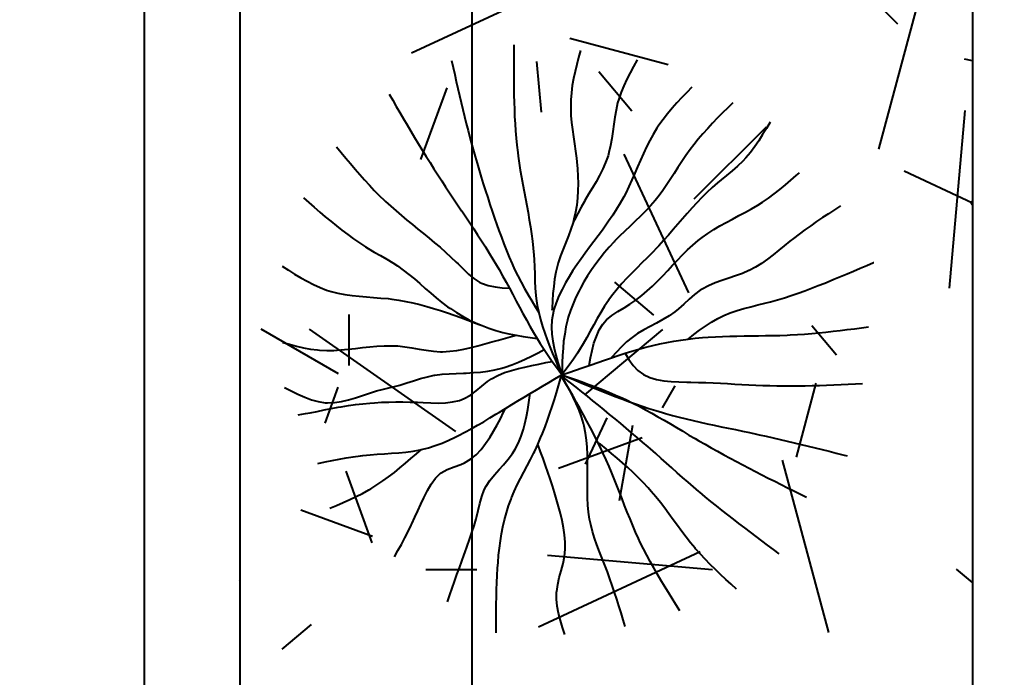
# Model space of a CAD drawing. Extents: x -120 to 1117, y 5 to 675.
# Drawn here: x 9.524 to 11.049, y 90.472 to 91.504 of the extents above; entities that cross this region are included whole.
import ezdxf

# ---------------------------------------------------------------- set-up
doc = ezdxf.new("R2010")
doc.units = 0
doc.header["$MEASUREMENT"] = 0
doc.layers.get('0').update_dxf_attribs({"linetype": 'CONTINUOUS'})
doc.layers.get('DEFPOINTS').update_dxf_attribs({"linetype": 'CONTINUOUS'})
for name, color, linetype in [('cota', 1, 'CONTINUOUS'), ('muro', 6, 'CONTINUOUS'), ('piso', 4, 'CONTINUOUS'), ('vegetacao', 82, 'CONTINUOUS')]:
    doc.layers.add(name, color=color, linetype=linetype)
doc.styles.get("Standard").update_dxf_attribs({"font": 'arial.ttf'})
doc.dimstyles.new('cotass', dxfattribs={"dimtxt": 0.15, "dimasz": 0.15, "dimexe": 0.15, "dimexo": 0, "dimgap": 0.05, "dimtad": 0, "dimzin": 4, "dimdsep": 46, "dimtxsty": 'Standard', "dimblk": 'OBLIQUE', "dimcen": 0, "dimdle": 0.15, "dimclrd": 256, "dimclrt": 4, "dimadec": 0, "dimazin": 1, "dimtfac": 1, "dimtix": 1, "dimtofl": 0, "dimtmove": 0, "dimatfit": 3, "dimldrblk": 'OPEN30', "dimfxl": 0, "dimtolj": 1, "dimtzin": 0, "dimlwd": -1, "dimarcsym": 0})

# ---------------------------------------------------------------- blocks, each defined once
blk = doc.blocks.new('_Oblique')
at = {"color": 0, "linetype": 'ByBlock', "lineweight": -2}
blk.add_line((-0.5, -0.5), (0.5, 0.5), dxfattribs=at)
blk = doc.blocks.new('*D25')
at = {"layer": 'cota', "transparency": 16777216}
for p, q in [((10.2335, 93.8937), (10.2335, 86.4597)), ((10.2335, 78.4337), (10.2335, 85.8677))]:
    blk.add_line(p, q, dxfattribs=at)
at = {"layer": 'cota', "color": 0, "lineweight": -2, "transparency": 16777216}
for p, q in [((9.8693, 93.7437), (10.3835, 93.7437)), ((10.0093, 78.5837), (10.3835, 78.5837))]:
    blk.add_line(p, q, dxfattribs=at)
at = {"layer": 'DEFPOINTS', "color": 0, "transparency": 16777216}
for p in [(9.8693, 93.7437), (10.0093, 78.5837), (10.2335, 78.5837)]:
    blk.add_point(p, dxfattribs=at)
at = {"layer": 'cota', "transparency": 16777216, "xscale": 0.15, "yscale": 0.15, "zscale": 0.15}
for p, rotation in [((10.2335, 93.7437), 90), ((10.2335, 78.5837), 270)]:
    blk.add_blockref('_Oblique', p, dxfattribs=dict(at, rotation=rotation))
at = {"layer": 'cota', "color": 4, "transparency": 16777216, "insert": (10.2335, 86.1637), "char_height": 0.15, "attachment_point": 5, "rotation": 90}
blk.add_mtext('\\A1;15.16', dxfattribs=at)
blk = doc.blocks.new('_Open30')
at = {"color": 0, "linetype": 'ByBlock', "lineweight": -2}
for p, q in [((-1, 0.268), (0, 0)), ((0, 0), (-1, -0.268)), ((0, 0), (-1, 0))]:
    blk.add_line(p, q, dxfattribs=at)
blk = doc.blocks.new('*D34')
at = {"layer": 'cota', "transparency": 16777216}
for p, q in [((9.4656, 121.3837), (9.4656, 100.5291)), ((9.4656, 79.0637), (9.4656, 99.9184))]:
    blk.add_line(p, q, dxfattribs=at)
at = {"layer": 'cota', "color": 0, "lineweight": -2, "transparency": 16777216}
for p, q in [((9.7193, 121.2337), (9.3156, 121.2337)), ((9.7193, 79.2137), (9.3156, 79.2137))]:
    blk.add_line(p, q, dxfattribs=at)
at = {"layer": 'DEFPOINTS', "color": 0, "transparency": 16777216}
for p in [(9.7193, 121.2337), (9.4656, 79.2137), (9.7193, 79.2137)]:
    blk.add_point(p, dxfattribs=at)
at = {"layer": 'cota', "transparency": 16777216, "xscale": 0.15, "yscale": 0.15, "zscale": 0.15}
for p, rotation in [((9.4656, 121.2337), 90), ((9.4656, 79.2137), 270)]:
    blk.add_blockref('_Oblique', p, dxfattribs=dict(at, rotation=rotation))
at = {"layer": 'cota', "color": 4, "transparency": 16777216, "insert": (9.4656, 100.2237), "char_height": 0.15, "attachment_point": 5, "rotation": 90}
blk.add_mtext('\\A1;42.02', dxfattribs=at)
blk = doc.blocks.new('*D36')
at = {"layer": 'cota', "transparency": 16777216}
for p, q in [((9.2071, 121.3837), (9.2071, 98.8703)), ((9.2071, 75.7737), (9.2071, 98.2871))]:
    blk.add_line(p, q, dxfattribs=at)
at = {"layer": 'cota', "color": 0, "lineweight": -2, "transparency": 16777216}
for p, q in [((9.7193, 121.2337), (9.0571, 121.2337)), ((9.7193, 75.9237), (9.0571, 75.9237))]:
    blk.add_line(p, q, dxfattribs=at)
at = {"layer": 'DEFPOINTS', "color": 0, "transparency": 16777216}
for p in [(9.7193, 121.2337), (9.2071, 75.9237), (9.7193, 75.9237)]:
    blk.add_point(p, dxfattribs=at)
at = {"layer": 'cota', "transparency": 16777216, "xscale": 0.15, "yscale": 0.15, "zscale": 0.15}
for p, rotation in [((9.2071, 121.2337), 90), ((9.2071, 75.9237), 270)]:
    blk.add_blockref('_Oblique', p, dxfattribs=dict(at, rotation=rotation))
at = {"layer": 'cota', "color": 4, "transparency": 16777216, "insert": (9.2071, 98.5787), "char_height": 0.15, "attachment_point": 5, "rotation": 90}
blk.add_mtext('\\A1;45.31', dxfattribs=at)

msp = doc.modelspace()

# ---------------------------------------------------------------- hatches: boundary and pattern name
at = {"layer": 'vegetacao'}
h = msp.add_hatch(dxfattribs=at)
h.set_pattern_fill('ANGLE', color=256, scale=2, style=0)
h.set_pattern_definition([(0, (0, 0), (0, 0.55), [0.4, -0.15]), (90, (0, 0), (-0.55, 3e-17), [0.4, -0.15])])
edge = h.paths.add_edge_path()
edge.add_line((33.5894, 75.9237), (33.5894, 116.2837))
edge.add_line((33.5894, 116.2837), (9.8693, 116.2837))
edge.add_line((9.8693, 116.2837), (9.8693, 110.2837))
edge.add_line((9.8693, 110.2837), (27.5894, 110.2837))
edge.add_arc((27.5894, 107.2837), 3, 0, 90, ccw=False)
edge.add_line((30.5894, 107.2837), (30.5894, 75.9237))
edge.add_line((30.5894, 75.9237), (33.5894, 75.9237))
edge = h.paths.add_edge_path(flags=17)
edge.add_line((27.3693, 110.2837), (27.5894, 110.2837))
edge.add_arc((27.5894, 107.2837), 3, 0, 90, ccw=False)
edge.add_line((30.5894, 107.2837), (30.5894, 93.8737))
edge.add_line((30.5894, 93.8737), (24.8993, 93.8737))
edge.add_line((24.8993, 93.8737), (24.8993, 91.5437))
edge.add_line((24.8993, 91.5437), (22.8493, 91.5437))
edge.add_line((22.8493, 91.5437), (22.8493, 95.2856))
edge.add_line((22.8493, 95.2856), (27.8493, 95.2856))
edge.add_line((27.8493, 95.2856), (27.8493, 97.7856))
edge.add_line((27.8493, 97.7856), (27.2544, 97.7856))
edge.add_line((27.2544, 97.7856), (27.2544, 105.2837))
edge.add_line((27.2544, 105.2837), (27.3693, 105.2837))
edge.add_line((27.3693, 105.2837), (27.3693, 110.2837))
h.paths.add_polyline_path([(22.8493, 95.2856), (22.8493, 97.7856), (27.8493, 97.7856), (27.8493, 95.2856)], flags=16)
h.paths.add_polyline_path([(22.2544, 97.7856), (22.2544, 100.2856), (27.2544, 100.2856), (27.2544, 97.7856)], flags=17)
h.paths.add_polyline_path([(22.2544, 100.2856), (22.2544, 102.7856), (27.2544, 102.7856), (27.2544, 100.2856)], flags=17)
h.paths.add_polyline_path([(22.2544, 102.7856), (22.2544, 105.2856), (27.2544, 105.2856), (27.2544, 102.7856)], flags=17)
h.paths.add_polyline_path([(27.3693, 105.2837), (24.8693, 105.2837), (24.8693, 110.2837), (27.3693, 110.2837)], flags=16)
h.paths.add_polyline_path([(24.8693, 105.2837), (22.3693, 105.2837), (22.3693, 110.2837), (24.8693, 110.2837)], flags=17)
h.paths.add_polyline_path([(22.3693, 105.2837), (19.8693, 105.2837), (19.8693, 110.2837), (22.3693, 110.2837)], flags=17)
h.paths.add_polyline_path([(19.8693, 105.2837), (17.3693, 105.2837), (17.3693, 110.2837), (19.8693, 110.2837)], flags=17)
h.paths.add_polyline_path([(17.3693, 105.2837), (14.8693, 105.2837), (14.8693, 110.2837), (17.3693, 110.2837)], flags=17)
h.paths.add_polyline_path([(14.8693, 105.2837), (12.3693, 105.2837), (12.3693, 110.2837), (14.8693, 110.2837)], flags=17)
h = msp.add_hatch(dxfattribs=at)
h.set_pattern_fill('TRACOS2', color=256, scale=2, style=0)
h.set_pattern_definition([(0, (1.44, 0.96), (0.88, 1.52), [0.08, -1.34, 0.06, -0.58, 0.12, -1.42]), (5, (0.54, 1.68), (0.787509, 1.554551), [0.16, -1.34, 0.12, -0.58, 0.24, -1.42]), (10, (1.06, 1.78), (0.53784, 1.902295), [0.14, -0.34, 0.18, -1.06, 0.1, -1.32]), (15, (0.7, 1.96), (0.450046, 1.797737), [0.28, -0.34, 0.3, -1.06, 0.22, -1.32]), (20, (0.86, 1.14), (0.889806, 1.473175), [0.16, -1.1, 0.14, -0.82, 0.1, -0.64]), (25, (1.14, 0.86), (0.997231, 1.458057), [0.22, -1.1, 0.28, -0.82, 0.24, -0.64]), (30, (1.44, 1.02), (-0.146462, 1.69368), [0.1, -0.66, 0.08, -0.98, 0.06, -1.3]), (35, (0.54, 0.3), (0.148824, 1.9842), [0.22, -0.66, 0.16, -0.98, 0.12, -1.3]), (40, (0.88, 1.46), (0.225573, 1.442469), [0.08, -0.88, 0.06, -0.56, 0.16, -1.02]), (45, (0.88, 0.74), (-0.410122, 1.965757), [0.16, -0.88, 0.12, -0.56, 0.3, -1.02]), (50, (1.18, 0.74), (-0.534986, 1.571557), [0.04, -0.74, 0.1, -1.22, 0.12, -0.62]), (60, (1.24, 0.88), (-0.663154, 1.491384), [0.1, -0.82, 0.04, -0.96, 0.08, -0.74]), (65, (0.52, 0.88), (-0.486328, 2.080453), [0.22, -0.82, 0.08, -0.96, 0.16, -0.74]), (70, (1.02, 0.64), (-0.732615, 1.437246), [0.06, -0.38, 0.12, -0.64, 0.08, -0.88]), (75, (0.3, 0.46), (-1.55056, 1.554275), [0.12, -0.38, 0.24, -0.64, 0.16, -0.88]), (80, (1.12, 1.82), (-1.390436, 1.09813), [0.14, -0.88, 0.06, -1.04, 0.12, -0.98]), (85, (1.3, 0.38), (-1.660168, 0.988455), [0.28, -0.88, 0.12, -1.04, 0.24, -0.98]), (90, (1.24, 0.96), (-1.76, 0.74), [0.12, -0.62, 0.08, -1.22, 0.04, -1.24]), (95, (0.52, 1.68), (-1.88055, 1.30105), [0.24, -0.62, 0.08, -1.22, 0.08, -1.24]), (100, (0.92, 1.58), (-1.653143, 0.967635), [0.14, -0.78, 0.12, -0.64, 0.14, -1.46]), (105, (1.28, 1.94), (-1.731187, 0.819872), [0.28, -0.78, 0.24, -0.64, 0.28, -1.46]), (110, (0.78, 0.44), (-1.602936, 0.544608), [0.16, -0.52, 0.08, -1.06, 0.12, -1.16]), (115, (1.86, 0.44), (-1.644302, 0.40283), [0.3, -0.52, 0.16, -1.06, 0.24, -1.16]), (120, (0.24, 0.68), (-1.911, 0.189948), [0.1, -1.34, 0.12, -0.62, 0.14, -0.82]), (125, (0.42, 0.86), (-2.170974, 0.066875), [0.22, -1.34, 0.24, -0.62, 0.28, -0.82]), (130, (0.68, 0.24), (-1.860718, 0.475107), [0.06, -0.44, 0.08, -0.86, 0.16, -1.12]), (135, (0.86, 0.42), (-2.149605, 0.311127), [0.12, -0.44, 0.16, -0.86, 0.3, -1.12]), (140, (0.08, 1.84), (-1.470646, -0.228038), [0.12, -0.72, 0.14, -0.62, 0.08, -0.84]), (145, (0.88, 0.58), (-1.548418, -0.502793), [0.24, -0.72, 0.28, -0.62, 0.16, -0.84]), (150, (1.74, 0.12), (-1.3655, -0.805115), [0.08, -0.56, 0.16, -1.24, 0.14, -1.14]), (155, (1.56, 1.22), (-1.77954, -0.692849), [0.16, -0.56, 0.3, -1.24, 0.28, -1.14]), (160, (0.42, 1.24), (-1.586007, -1.082858), [0.12, -0.84, 0.1, -0.76, 0.08, -1.22]), (165, (0.24, 0.52), (-1.70605, -1.344246), [0.24, -0.84, 0.22, -0.76, 0.16, -1.22]), (170, (0.54, 0.76), (-1.437627, -1.127488), [0.18, -0.66, 0.12, -0.9, 0.16, -0.88]), (175, (1.44, 1.66), (-1.365265, -1.607125), [0.22, -0.66, 0.24, -0.9, 0.26, -0.88])])
h.paths.add_polyline_path([(11.0193, 79.2137), (9.8693, 79.2137), (9.8693, 93.7437), (11.0193, 93.7437)])

# ---------------------------------------------------------------- linework, layer by layer
at = {"layer": 'muro'}
for p, q in [((9.7193, 93.7437), (9.7193, 78.5837)), ((9.8693, 93.7437), (9.8693, 78.5637))]:
    msp.add_line(p, q, dxfattribs=at)
at = {"layer": 'piso'}
msp.add_line((11.0193, 93.7437), (11.0193, 78.5837), dxfattribs=at)
at = {"layer": 'vegetacao'}
for points in [[(10.2997, 91.4644), (10.2996, 91.4531), (10.2995, 91.4418), (10.2994, 91.4305), (10.2994, 91.4192), (10.2994, 91.4079), (10.2995, 91.3966), (10.2997, 91.3853), (10.3, 91.3741), (10.3004, 91.3628), (10.3008, 91.3516), (10.3015, 91.3403), (10.3023, 91.3291), (10.3032, 91.3179), (10.3043, 91.3068), (10.3056, 91.2956), (10.3064, 91.2897), (10.3079, 91.2786), (10.3097, 91.2675), (10.3116, 91.2564), (10.3136, 91.2453), (10.3156, 91.2342), (10.3177, 91.2232), (10.3198, 91.2121), (10.3218, 91.201), (10.3238, 91.1899), (10.3256, 91.1788), (10.3273, 91.1676), (10.3287, 91.1565), (10.33, 91.1453), (10.331, 91.1341), (10.3314, 91.1274), (10.3319, 91.1161), (10.3322, 91.1048), (10.3326, 91.0935), (10.3332, 91.0823), (10.3341, 91.0711), (10.3346, 91.0661), (10.3363, 91.0551), (10.3385, 91.0442), (10.3412, 91.0333), (10.3443, 91.0226), (10.3479, 91.0119), (10.3517, 91.0013), (10.3558, 90.9907), (10.3602, 90.9802), (10.3647, 90.9697), (10.3693, 90.9592), (10.374, 90.9487), (10.3749, 90.9467)], [(10.4039, 91.4555), (10.401, 91.4445), (10.3982, 91.4334), (10.3955, 91.4224), (10.3932, 91.4113), (10.3912, 91.4003), (10.3898, 91.3892), (10.3889, 91.3781), (10.3888, 91.3758), (10.3887, 91.3647), (10.3892, 91.3536), (10.3902, 91.3424), (10.3915, 91.3313), (10.393, 91.3201), (10.3946, 91.3089), (10.3962, 91.2976), (10.3977, 91.2863), (10.3983, 91.2808), (10.3993, 91.2695), (10.4, 91.2581), (10.4003, 91.2467), (10.4001, 91.2353), (10.3994, 91.224), (10.3982, 91.2128), (10.3963, 91.2017), (10.3939, 91.1908), (10.3925, 91.1858), (10.3891, 91.1751), (10.3852, 91.1645), (10.381, 91.154), (10.3768, 91.1435), (10.3729, 91.133), (10.3693, 91.1223), (10.3682, 91.1183), (10.3655, 91.1074), (10.3635, 91.0964), (10.3621, 91.0853), (10.3609, 91.074), (10.3601, 91.0627), (10.3594, 91.0514), (10.3592, 91.0478)], [(10.2017, 91.4396), (10.2042, 91.4286), (10.2067, 91.4176), (10.2092, 91.4066), (10.2117, 91.3957), (10.2143, 91.3847), (10.2169, 91.3737), (10.2195, 91.3628), (10.2222, 91.3519), (10.2249, 91.3409), (10.2277, 91.33), (10.2305, 91.3191), (10.2327, 91.311), (10.2357, 91.3001), (10.2387, 91.2893), (10.2419, 91.2784), (10.245, 91.2677), (10.2483, 91.2569), (10.2516, 91.2461), (10.255, 91.2354), (10.2585, 91.2247), (10.262, 91.214), (10.2655, 91.2033), (10.2692, 91.1926), (10.273, 91.182), (10.2761, 91.1732), (10.2799, 91.1626), (10.2839, 91.152), (10.2879, 91.1415), (10.2922, 91.1311), (10.2967, 91.1208), (10.3008, 91.112), (10.3058, 91.1019), (10.3109, 91.0919), (10.3164, 91.082), (10.3219, 91.0723), (10.3276, 91.0625), (10.3334, 91.0528), (10.3385, 91.0442)], [(10.4928, 91.4405), (10.4873, 91.4305), (10.4819, 91.4205), (10.4768, 91.4104), (10.4721, 91.4001), (10.4678, 91.3898), (10.4642, 91.3792), (10.4624, 91.373), (10.4599, 91.362), (10.4579, 91.3509), (10.4564, 91.3397), (10.4548, 91.3285), (10.4533, 91.3172), (10.4513, 91.3062), (10.4488, 91.2953), (10.4473, 91.2902), (10.4436, 91.2797), (10.4391, 91.2695), (10.434, 91.2594), (10.4285, 91.2495), (10.4227, 91.2397), (10.4169, 91.23), (10.4111, 91.2202), (10.4108, 91.2196), (10.4052, 91.2097), (10.3999, 91.1998), (10.3946, 91.1899), (10.3925, 91.1858)], [(10.5787, 91.3979), (10.5708, 91.3897), (10.5629, 91.3815), (10.5552, 91.3732), (10.5477, 91.3647), (10.5405, 91.3561), (10.5336, 91.3473), (10.5271, 91.3383), (10.5238, 91.3333), (10.518, 91.3238), (10.5127, 91.314), (10.5076, 91.304), (10.5029, 91.2938), (10.4983, 91.2835), (10.4938, 91.2731), (10.4893, 91.2627), (10.4848, 91.2523), (10.4801, 91.242), (10.4751, 91.2318), (10.472, 91.2259), (10.4666, 91.2161), (10.4608, 91.2064), (10.4546, 91.1969), (10.4483, 91.1876), (10.4419, 91.1784), (10.4385, 91.1737), (10.4318, 91.1647), (10.4251, 91.1557), (10.4184, 91.1467), (10.4117, 91.1377), (10.405, 91.1286), (10.3986, 91.1194), (10.3923, 91.1101), (10.3862, 91.1005), (10.3805, 91.0908), (10.3751, 91.0807), (10.3702, 91.0703), (10.3659, 91.0597), (10.3625, 91.049), (10.3601, 91.0381), (10.3593, 91.0325), (10.3587, 91.0215), (10.3591, 91.0105), (10.3605, 90.9995), (10.3627, 90.9884), (10.3654, 90.9773), (10.3687, 90.9661), (10.3722, 90.955), (10.3749, 90.9467)], [(10.1038, 91.3871), (10.1094, 91.3774), (10.115, 91.3677), (10.1207, 91.3579), (10.1264, 91.3482), (10.132, 91.3385), (10.1378, 91.3288), (10.1436, 91.3191), (10.1494, 91.3095), (10.1553, 91.2999), (10.1562, 91.2985), (10.1621, 91.2889), (10.1681, 91.2794), (10.1741, 91.2699), (10.1802, 91.2604), (10.1864, 91.251), (10.1925, 91.2416), (10.1987, 91.2322), (10.205, 91.2228), (10.2112, 91.2134), (10.2175, 91.204), (10.2177, 91.2036), (10.224, 91.1943), (10.2303, 91.1849), (10.2365, 91.1755), (10.2427, 91.1661), (10.2488, 91.1567), (10.2549, 91.1472), (10.2608, 91.1376), (10.2667, 91.1281), (10.2725, 91.1184), (10.2763, 91.1119), (10.2818, 91.1021), (10.2873, 91.0922), (10.2926, 91.0823), (10.2979, 91.0724), (10.3032, 91.0624), (10.3085, 91.0525), (10.3138, 91.0426), (10.3192, 91.0327), (10.3247, 91.0229), (10.3303, 91.0131), (10.3361, 91.0035), (10.341, 90.9957), (10.3471, 90.9862), (10.3534, 90.9769), (10.3599, 90.9677), (10.3664, 90.9585), (10.373, 90.9493), (10.3749, 90.9467)], [(10.6432, 91.3735), (10.6351, 91.3656), (10.6272, 91.3576), (10.6192, 91.3496), (10.6114, 91.3415), (10.6037, 91.3332), (10.5962, 91.3248), (10.5889, 91.3163), (10.5818, 91.3075), (10.576, 91.2998), (10.5695, 91.2906), (10.5632, 91.2813), (10.557, 91.2718), (10.5509, 91.2623), (10.5448, 91.2528), (10.5385, 91.2434), (10.5321, 91.2342), (10.5254, 91.2252), (10.5211, 91.2199), (10.5137, 91.2115), (10.5061, 91.2033), (10.4981, 91.1954), (10.49, 91.1875), (10.4818, 91.1798), (10.4736, 91.172), (10.4655, 91.1641), (10.4576, 91.1561), (10.4569, 91.1554), (10.4493, 91.1471), (10.4419, 91.1385), (10.4348, 91.1297), (10.428, 91.1207), (10.4215, 91.1115), (10.4153, 91.102), (10.4095, 91.0923), (10.4041, 91.0825), (10.402, 91.0786), (10.397, 91.0684), (10.3925, 91.0581), (10.3884, 91.0475), (10.385, 91.0369), (10.3838, 91.0326), (10.3812, 91.0217), (10.3793, 91.0106), (10.3777, 90.9995), (10.3767, 90.9883), (10.3759, 90.977), (10.3754, 90.9657), (10.3751, 90.9543), (10.3749, 90.9467)], [(10.7015, 91.3431), (10.6958, 91.3332), (10.6899, 91.3235), (10.6839, 91.3138), (10.6776, 91.3045), (10.6709, 91.2955), (10.6637, 91.2869), (10.6588, 91.2817), (10.6507, 91.274), (10.6421, 91.2667), (10.6334, 91.2595), (10.6246, 91.2524), (10.6191, 91.2478), (10.6106, 91.2404), (10.6024, 91.2327), (10.5945, 91.2247), (10.5868, 91.2166), (10.5792, 91.2083), (10.5717, 91.1999), (10.5643, 91.1914), (10.5569, 91.1829), (10.5495, 91.1744), (10.542, 91.1659), (10.5345, 91.1574), (10.5269, 91.1491), (10.5244, 91.1464), (10.5165, 91.1382), (10.5086, 91.1302), (10.5005, 91.1222), (10.4925, 91.1141), (10.4846, 91.1061), (10.4768, 91.098), (10.4692, 91.0897), (10.4618, 91.0812), (10.4548, 91.0725), (10.4482, 91.0636), (10.4481, 91.0634), (10.4418, 91.0541), (10.4359, 91.0446), (10.4303, 91.0349), (10.4248, 91.025), (10.4194, 91.0151), (10.4139, 91.0052), (10.4084, 90.9954), (10.4025, 90.9857), (10.3993, 90.9805), (10.393, 90.9712), (10.3864, 90.962), (10.3796, 90.953), (10.3749, 90.9467)], [(10.0213, 91.3041), (10.0285, 91.2954), (10.0358, 91.2867), (10.0431, 91.278), (10.0504, 91.2694), (10.0578, 91.2609), (10.0653, 91.2525), (10.0729, 91.2442), (10.0806, 91.236), (10.0884, 91.2281), (10.0964, 91.2203), (10.0982, 91.2186), (10.1064, 91.211), (10.1147, 91.2037), (10.1232, 91.1964), (10.1317, 91.1893), (10.1404, 91.1823), (10.1491, 91.1752), (10.1578, 91.1682), (10.1665, 91.1611), (10.1752, 91.1539), (10.1838, 91.1466), (10.1924, 91.1391), (10.2009, 91.1314), (10.2092, 91.1235), (10.2119, 91.1209), (10.2201, 91.1127), (10.2284, 91.1047), (10.237, 91.0975), (10.2463, 91.0916), (10.2487, 91.0904), (10.259, 91.0866), (10.27, 91.0844), (10.2814, 91.0831), (10.2926, 91.0823)], [(10.4175, 90.9611), (10.4198, 90.973), (10.4223, 90.9848), (10.4253, 90.9961), (10.429, 91.0069), (10.4336, 91.017), (10.4393, 91.0261), (10.4451, 91.0328), (10.4534, 91.0398), (10.4628, 91.046), (10.4726, 91.0519), (10.4817, 91.0574), (10.4912, 91.0638), (10.5003, 91.0708), (10.5089, 91.0782), (10.5172, 91.0858), (10.5253, 91.0938), (10.5332, 91.1019), (10.5409, 91.1101), (10.5486, 91.1184), (10.5564, 91.1266), (10.5642, 91.1347), (10.5722, 91.1425), (10.5804, 91.1501), (10.5889, 91.1573), (10.5948, 91.162), (10.6039, 91.1684), (10.6133, 91.1744), (10.623, 91.1801), (10.6328, 91.1856), (10.6428, 91.191), (10.6528, 91.1963), (10.6628, 91.2016), (10.6727, 91.2071), (10.6824, 91.2129), (10.6897, 91.2174), (10.6989, 91.2237), (10.708, 91.2304), (10.7169, 91.2373), (10.7256, 91.2445), (10.7342, 91.2518), (10.7427, 91.2592), (10.7477, 91.2636)], [(9.9694, 91.2243), (9.9779, 91.2168), (9.9864, 91.2094), (9.995, 91.202), (10.0036, 91.1946), (10.0122, 91.1874), (10.021, 91.1803), (10.0298, 91.1733), (10.0388, 91.1666), (10.048, 91.16), (10.0572, 91.1536), (10.0667, 91.1475), (10.0709, 91.1449), (10.0805, 91.1392), (10.0903, 91.1336), (10.1001, 91.128), (10.1097, 91.1222), (10.1169, 91.1175), (10.126, 91.111), (10.1349, 91.1041), (10.1436, 91.097), (10.1521, 91.0896), (10.1606, 91.0822), (10.1691, 91.0748), (10.1777, 91.0674), (10.1864, 91.0603), (10.1954, 91.0535), (10.1999, 91.0504), (10.2093, 91.0442), (10.219, 91.0384), (10.229, 91.0331), (10.2393, 91.0282), (10.2497, 91.0238), (10.2603, 91.0198), (10.2711, 91.0163), (10.282, 91.0132), (10.2919, 91.0108), (10.303, 91.0086), (10.3141, 91.0067), (10.3252, 91.005), (10.3361, 91.0035)], [(10.8123, 91.2117), (10.8028, 91.2055), (10.7934, 91.1994), (10.784, 91.1932), (10.7747, 91.1869), (10.7654, 91.1805), (10.7563, 91.174), (10.7472, 91.1674), (10.7381, 91.1605), (10.7327, 91.1563), (10.7239, 91.1491), (10.7151, 91.1419), (10.7063, 91.1348), (10.6974, 91.1279), (10.6882, 91.1214), (10.6787, 91.1155), (10.6688, 91.1102), (10.6685, 91.1101), (10.6582, 91.1056), (10.6475, 91.1018), (10.6367, 91.0982), (10.6258, 91.0946), (10.6152, 91.0908), (10.6049, 91.0864), (10.5951, 91.0812), (10.592, 91.0792), (10.5831, 91.0725), (10.5747, 91.0651), (10.5663, 91.0574), (10.5579, 91.0499), (10.5523, 91.0454), (10.543, 91.0389), (10.5333, 91.0332), (10.5233, 91.0278), (10.5133, 91.0225), (10.5034, 91.0171), (10.4938, 91.0114), (10.485, 91.0053), (10.4764, 90.9982), (10.4683, 90.9904), (10.4606, 90.9821), (10.453, 90.9736), (10.4527, 90.9733)], [(9.9361, 91.1169), (9.9458, 91.1108), (9.9555, 91.1047), (9.9653, 91.0988), (9.9752, 91.0933), (9.9852, 91.0882), (9.9954, 91.0836), (10.0058, 91.0796), (10.0129, 91.0773), (10.0235, 91.0746), (10.0345, 91.0725), (10.0456, 91.071), (10.0568, 91.0698), (10.0681, 91.0689), (10.0795, 91.068), (10.0908, 91.0671), (10.1022, 91.0661), (10.1079, 91.0654), (10.1191, 91.0638), (10.1301, 91.0618), (10.1412, 91.0595), (10.1521, 91.0569), (10.1629, 91.054), (10.1737, 91.0508), (10.1845, 91.0474), (10.1952, 91.0439), (10.2059, 91.0401), (10.2165, 91.0363), (10.2272, 91.0324), (10.2378, 91.0283), (10.2483, 91.0243), (10.2497, 91.0238)], [(10.5729, 91.0026), (10.5819, 91.0096), (10.5911, 91.0164), (10.6003, 91.0229), (10.6097, 91.0291), (10.6194, 91.0347), (10.6289, 91.0395), (10.6392, 91.0438), (10.6498, 91.0474), (10.6606, 91.0506), (10.6715, 91.0535), (10.6825, 91.0562), (10.6936, 91.0589), (10.7024, 91.0612), (10.7133, 91.0642), (10.7241, 91.0675), (10.7348, 91.0709), (10.7455, 91.0746), (10.7561, 91.0784), (10.7666, 91.0824), (10.7771, 91.0865), (10.7875, 91.0906), (10.7912, 91.0921), (10.8016, 91.0964), (10.812, 91.1006), (10.8224, 91.105), (10.8327, 91.1094), (10.8431, 91.1138), (10.8535, 91.1182), (10.8638, 91.1226), (10.8646, 91.123)], [(10.3749, 90.9467), (10.3856, 90.9503), (10.3962, 90.9538), (10.4069, 90.9574), (10.4175, 90.9611), (10.4208, 90.9622), (10.4314, 90.9659), (10.442, 90.9696), (10.4527, 90.9733), (10.4634, 90.9769), (10.4741, 90.9805), (10.4848, 90.9839), (10.4956, 90.987), (10.5064, 90.99), (10.5065, 90.9901), (10.5174, 90.9928), (10.5284, 90.9952), (10.5395, 90.9974), (10.5505, 90.9994), (10.5617, 91.0012), (10.5729, 91.0026), (10.5841, 91.0039), (10.5953, 91.005), (10.6045, 91.0057), (10.6158, 91.0064), (10.627, 91.0069), (10.6383, 91.0072), (10.6495, 91.0075), (10.6608, 91.0077), (10.672, 91.0078), (10.6833, 91.0079), (10.6946, 91.0081), (10.7058, 91.0083), (10.717, 91.0085), (10.7283, 91.0089), (10.7332, 91.0092), (10.7444, 91.0098), (10.7557, 91.0106), (10.7669, 91.0115), (10.7781, 91.0125), (10.7893, 91.0137), (10.8004, 91.0149), (10.8117, 91.0162), (10.8228, 91.0176), (10.834, 91.019), (10.8452, 91.0204), (10.8558, 91.0218)], [(9.9365, 90.9974), (9.9475, 90.9945), (9.9585, 90.9916), (9.9694, 90.9891), (9.9805, 90.9871), (9.9916, 90.9856), (9.9947, 90.9854), (10.0059, 90.9849), (10.017, 90.985), (10.0283, 90.9857), (10.0395, 90.9868), (10.0508, 90.988), (10.0621, 90.9893), (10.0733, 90.9906), (10.0846, 90.9916), (10.0959, 90.9922), (10.1071, 90.9923), (10.1173, 90.9919), (10.1285, 90.9906), (10.1397, 90.9889), (10.1509, 90.987), (10.162, 90.9851), (10.1732, 90.9837), (10.1843, 90.9829), (10.1878, 90.9829), (10.1989, 90.9835), (10.2101, 90.9849), (10.2212, 90.987), (10.2323, 90.9896), (10.2429, 90.9923), (10.2539, 90.9952), (10.2648, 90.9981), (10.2756, 91.001), (10.2865, 91.004), (10.2973, 91.007), (10.303, 91.0086)], [(9.9398, 90.9269), (9.9503, 90.9215), (9.9608, 90.9162), (9.9713, 90.9115), (9.9819, 90.9076), (9.9925, 90.9046), (10.0032, 90.9029), (10.0072, 90.9026), (10.0181, 90.903), (10.029, 90.9047), (10.0399, 90.9073), (10.0508, 90.9106), (10.0618, 90.9142), (10.0729, 90.9179), (10.0838, 90.9213), (10.0948, 90.9242), (10.1057, 90.9268), (10.1166, 90.9295), (10.1206, 90.9306), (10.1314, 90.9338), (10.1421, 90.9372), (10.1529, 90.9406), (10.1638, 90.9436), (10.1747, 90.9459), (10.1756, 90.9461), (10.1868, 90.9475), (10.198, 90.9484), (10.2092, 90.9488), (10.2206, 90.9491), (10.2247, 90.9493), (10.236, 90.95), (10.2473, 90.951), (10.2585, 90.9525), (10.2696, 90.9545), (10.2805, 90.9571), (10.2859, 90.9587), (10.2965, 90.9623), (10.307, 90.9664), (10.3172, 90.971), (10.3274, 90.976), (10.3375, 90.9812), (10.3471, 90.9862)], [(10.4741, 90.9805), (10.4802, 90.9706), (10.4868, 90.9613), (10.4942, 90.9534), (10.4943, 90.9532), (10.503, 90.9471), (10.5128, 90.9425), (10.5233, 90.9394), (10.5347, 90.9374), (10.5465, 90.9362), (10.5586, 90.9356), (10.5708, 90.9353), (10.5772, 90.9351), (10.5891, 90.9348), (10.6008, 90.9344), (10.6124, 90.9339), (10.6238, 90.9333), (10.635, 90.9328), (10.6462, 90.9322), (10.6572, 90.9316), (10.6683, 90.931), (10.6792, 90.9305), (10.6901, 90.93), (10.7011, 90.9297), (10.712, 90.9294), (10.7231, 90.9293), (10.7342, 90.9292), (10.7453, 90.9293), (10.7565, 90.9295), (10.7677, 90.9297), (10.779, 90.9301), (10.7903, 90.9304), (10.8016, 90.9309), (10.8129, 90.9313), (10.8243, 90.9319), (10.8357, 90.9324), (10.8468, 90.9329)], [(9.9613, 90.8841), (9.9725, 90.886), (9.9797, 90.8872), (9.9908, 90.8893), (10.0018, 90.8915), (10.0129, 90.8937), (10.0239, 90.8957), (10.0287, 90.8966), (10.0399, 90.8984), (10.051, 90.9), (10.0623, 90.9013), (10.0734, 90.9023), (10.0808, 90.9029), (10.092, 90.9035), (10.1031, 90.9039), (10.1142, 90.9041), (10.1254, 90.904), (10.1367, 90.9038), (10.1481, 90.9035), (10.1574, 90.9031), (10.1691, 90.9026), (10.1808, 90.9024), (10.1923, 90.9027), (10.2035, 90.904), (10.2142, 90.9065), (10.2217, 90.9095), (10.2313, 90.9149), (10.2403, 90.9216), (10.2492, 90.9288), (10.2582, 90.9359), (10.2646, 90.9402), (10.2744, 90.9457), (10.2848, 90.95), (10.2956, 90.9535), (10.3066, 90.9565), (10.3166, 90.9588), (10.3276, 90.9612), (10.3387, 90.9635), (10.3497, 90.9657), (10.3599, 90.9677)], [(9.9922, 90.8076), (10.0033, 90.8099), (10.0143, 90.8122), (10.0254, 90.8144), (10.0364, 90.8163), (10.0476, 90.8181), (10.0587, 90.8196), (10.0627, 90.8201), (10.0739, 90.8211), (10.0852, 90.822), (10.0965, 90.8227), (10.1077, 90.8235), (10.119, 90.8244), (10.1302, 90.8255), (10.1413, 90.827), (10.1523, 90.8291), (10.1546, 90.8296), (10.1655, 90.8323), (10.1762, 90.8357), (10.1868, 90.8396), (10.1973, 90.8439), (10.2075, 90.8487), (10.2128, 90.8512), (10.2228, 90.8564), (10.2327, 90.8618), (10.2424, 90.8674), (10.2522, 90.8731), (10.2618, 90.8789), (10.2714, 90.8848), (10.277, 90.8882), (10.2866, 90.894), (10.2962, 90.8999), (10.3059, 90.9057), (10.3155, 90.9115), (10.3252, 90.9172), (10.3349, 90.923), (10.3445, 90.9288), (10.3542, 90.9345), (10.3639, 90.9402), (10.3736, 90.946), (10.3749, 90.9467)], [(10.272, 90.5419), (10.2719, 90.5531), (10.2719, 90.5643), (10.2719, 90.5756), (10.272, 90.5868), (10.2721, 90.5981), (10.2724, 90.6093), (10.2728, 90.6206), (10.2733, 90.6319), (10.274, 90.6431), (10.2747, 90.6522), (10.2757, 90.6635), (10.277, 90.6748), (10.2785, 90.686), (10.2803, 90.6972), (10.2825, 90.7083), (10.285, 90.7193), (10.2879, 90.7302), (10.2913, 90.7409), (10.2951, 90.7515), (10.2958, 90.7534), (10.3002, 90.7637), (10.3049, 90.7739), (10.31, 90.784), (10.3152, 90.794), (10.3205, 90.8039), (10.3257, 90.8139), (10.3308, 90.824), (10.3323, 90.8271), (10.3371, 90.8373), (10.3416, 90.8476), (10.3445, 90.8547), (10.3486, 90.8652), (10.3525, 90.8757), (10.3562, 90.8864), (10.3597, 90.897), (10.3631, 90.9078), (10.3665, 90.9185), (10.3697, 90.9293), (10.3729, 90.9401), (10.3749, 90.9467)], [(10.4742, 90.5517), (10.471, 90.5625), (10.4677, 90.5732), (10.4645, 90.584), (10.4611, 90.5947), (10.4576, 90.6054), (10.454, 90.6161), (10.4503, 90.6267), (10.4463, 90.6374), (10.4463, 90.6374), (10.4422, 90.648), (10.438, 90.6586), (10.4339, 90.6692), (10.4299, 90.6798), (10.4262, 90.6904), (10.423, 90.7011), (10.4202, 90.7119), (10.4185, 90.7201), (10.4169, 90.7311), (10.4158, 90.7422), (10.4153, 90.7535), (10.415, 90.7648), (10.4151, 90.7761), (10.4152, 90.7875), (10.4153, 90.7989), (10.4153, 90.8104), (10.4151, 90.8217), (10.4145, 90.833), (10.4135, 90.8443), (10.412, 90.8553), (10.4098, 90.8662), (10.4088, 90.8702), (10.4056, 90.8808), (10.4018, 90.8913), (10.3973, 90.9016), (10.3924, 90.9118), (10.3872, 90.9218), (10.3816, 90.9318), (10.376, 90.9418), (10.3736, 90.946)], [(10.5599, 90.5765), (10.5539, 90.5861), (10.548, 90.5957), (10.542, 90.6053), (10.5361, 90.6149), (10.5303, 90.6245), (10.5246, 90.6343), (10.519, 90.644), (10.5135, 90.6538), (10.5082, 90.6637), (10.503, 90.6737), (10.498, 90.6838), (10.4952, 90.6897), (10.4905, 90.6999), (10.4861, 90.7102), (10.4818, 90.7206), (10.4775, 90.7311), (10.4734, 90.7415), (10.4693, 90.7521), (10.4652, 90.7625), (10.4611, 90.773), (10.4569, 90.7835), (10.4527, 90.7939), (10.4489, 90.8029), (10.4443, 90.8132), (10.4397, 90.8234), (10.4348, 90.8336), (10.4298, 90.8437), (10.4248, 90.8537), (10.4196, 90.8637), (10.4143, 90.8737), (10.4089, 90.8836), (10.4035, 90.8934), (10.398, 90.9033), (10.3924, 90.9131), (10.3869, 90.9229), (10.3813, 90.9327), (10.3756, 90.9425), (10.3736, 90.946)], [(10.7159, 90.6659), (10.7069, 90.6726), (10.6978, 90.6793), (10.6888, 90.686), (10.6798, 90.6928), (10.6708, 90.6996), (10.6618, 90.7064), (10.6528, 90.7132), (10.644, 90.7201), (10.6351, 90.727), (10.6262, 90.7339), (10.6174, 90.741), (10.6087, 90.748), (10.6, 90.7552), (10.5913, 90.7624), (10.5899, 90.7636), (10.5814, 90.7709), (10.5729, 90.7782), (10.5644, 90.7856), (10.556, 90.7931), (10.5476, 90.8005), (10.5392, 90.808), (10.5308, 90.8155), (10.5223, 90.823), (10.5139, 90.8304), (10.5101, 90.8338), (10.5016, 90.8412), (10.493, 90.8485), (10.4844, 90.8558), (10.4758, 90.863), (10.4672, 90.8702), (10.4585, 90.8774), (10.4498, 90.8846), (10.4411, 90.8917), (10.4324, 90.8988), (10.4236, 90.9059), (10.4149, 90.913), (10.4061, 90.92), (10.3973, 90.927), (10.3885, 90.9341), (10.3797, 90.9411), (10.3736, 90.946)], [(10.3749, 90.9467), (10.3855, 90.943), (10.3962, 90.9392), (10.4068, 90.9354), (10.4174, 90.9315), (10.4279, 90.9276), (10.4384, 90.9235), (10.4488, 90.9193), (10.4592, 90.9149), (10.4694, 90.9103), (10.4761, 90.9072), (10.4862, 90.9023), (10.4962, 90.8972), (10.5061, 90.8919), (10.516, 90.8865), (10.5257, 90.8809), (10.5355, 90.8753), (10.5452, 90.8695), (10.5549, 90.8638), (10.5646, 90.858), (10.5743, 90.8522), (10.584, 90.8465), (10.5897, 90.8432), (10.5995, 90.8376), (10.6093, 90.8321), (10.6191, 90.8266), (10.629, 90.8212), (10.6389, 90.8158), (10.6488, 90.8105), (10.6588, 90.8053), (10.6688, 90.8001), (10.6788, 90.7949), (10.6888, 90.7898), (10.6988, 90.7847), (10.7089, 90.7796), (10.719, 90.7746), (10.7291, 90.7695), (10.7391, 90.7645), (10.7492, 90.7595), (10.7586, 90.7549)], [(10.3749, 90.9467), (10.3853, 90.9424), (10.3957, 90.938), (10.4061, 90.9337), (10.4166, 90.9294), (10.427, 90.9251), (10.4375, 90.9209), (10.448, 90.9168), (10.4585, 90.9127), (10.469, 90.9087), (10.4796, 90.9048), (10.4902, 90.9011), (10.5008, 90.8974), (10.5115, 90.8939), (10.5222, 90.8905), (10.5329, 90.8873), (10.5375, 90.886), (10.5483, 90.8829), (10.5591, 90.8801), (10.5701, 90.8774), (10.581, 90.8748), (10.592, 90.8723), (10.603, 90.8698), (10.614, 90.8675), (10.625, 90.8651), (10.636, 90.8629), (10.6471, 90.8606), (10.6581, 90.8583), (10.6692, 90.856), (10.6802, 90.8537), (10.6847, 90.8527), (10.6957, 90.8503), (10.7067, 90.8478), (10.7176, 90.8453), (10.7286, 90.8427), (10.7396, 90.8401), (10.7505, 90.8375), (10.7614, 90.8348), (10.7724, 90.8321), (10.7833, 90.8294), (10.7942, 90.8267), (10.8051, 90.8239), (10.816, 90.8211), (10.8227, 90.8195)], [(10.1952, 90.5907), (10.1989, 90.6013), (10.2027, 90.6119), (10.2065, 90.6225), (10.2102, 90.6332), (10.214, 90.6438), (10.2178, 90.6543), (10.2216, 90.6649), (10.2225, 90.6674), (10.2264, 90.6779), (10.2302, 90.6885), (10.2338, 90.6991), (10.2372, 90.7099), (10.2403, 90.7208), (10.2407, 90.7226), (10.2434, 90.7337), (10.2461, 90.7448), (10.2492, 90.7557), (10.2531, 90.7661), (10.2559, 90.7717), (10.262, 90.7809), (10.2691, 90.7897), (10.2767, 90.7981), (10.2834, 90.8055), (10.2907, 90.8141), (10.2974, 90.8232), (10.3017, 90.83), (10.3068, 90.84), (10.3111, 90.8505), (10.3146, 90.8613), (10.3169, 90.8699), (10.3193, 90.881), (10.3214, 90.892), (10.3232, 90.9031), (10.3248, 90.9143), (10.3252, 90.9172)], [(10.1122, 90.6609), (10.1177, 90.6708), (10.1231, 90.6807), (10.1284, 90.6907), (10.1336, 90.7006), (10.1385, 90.7107), (10.1397, 90.7131), (10.1443, 90.7232), (10.1488, 90.7334), (10.1534, 90.7436), (10.1582, 90.7538), (10.1634, 90.7641), (10.164, 90.7652), (10.1698, 90.7753), (10.1764, 90.7846), (10.1844, 90.7922), (10.1854, 90.7929), (10.195, 90.7981), (10.2057, 90.8021), (10.2165, 90.8059), (10.2221, 90.8083), (10.2317, 90.8141), (10.2404, 90.8213), (10.2482, 90.8296), (10.2553, 90.8387), (10.2618, 90.8483), (10.2618, 90.8483), (10.2677, 90.858), (10.2733, 90.8679), (10.2785, 90.8778), (10.2835, 90.8878), (10.2866, 90.894)], [(10.6487, 90.6105), (10.6404, 90.6181), (10.6321, 90.6258), (10.6239, 90.6335), (10.6157, 90.6413), (10.6077, 90.6492), (10.5999, 90.6573), (10.5922, 90.6655), (10.5847, 90.6739), (10.5841, 90.6747), (10.5769, 90.6833), (10.5699, 90.6921), (10.5631, 90.7011), (10.5563, 90.7101), (10.5496, 90.7192), (10.5429, 90.7283), (10.5362, 90.7373), (10.5294, 90.7463), (10.5224, 90.7551), (10.5152, 90.7637), (10.5103, 90.7694), (10.5027, 90.7777), (10.4948, 90.7857), (10.4868, 90.7935), (10.4785, 90.8012), (10.4702, 90.8087), (10.4616, 90.8161), (10.453, 90.8234), (10.4443, 90.8307), (10.4356, 90.8379), (10.4335, 90.8396)], [(10.0108, 90.7372), (10.0212, 90.7416), (10.0316, 90.7462), (10.0419, 90.7508), (10.0521, 90.7557), (10.0621, 90.7607), (10.0719, 90.7661), (10.0751, 90.768), (10.0846, 90.7739), (10.0939, 90.7802), (10.103, 90.7867), (10.112, 90.7936), (10.1208, 90.8006), (10.1295, 90.8078), (10.1381, 90.8152), (10.1466, 90.8226), (10.1546, 90.8296)], [(10.3793, 90.5392), (10.3757, 90.5503), (10.3725, 90.5614), (10.3697, 90.5725), (10.3676, 90.5835), (10.3666, 90.5946), (10.3667, 90.6056), (10.3668, 90.6065), (10.3684, 90.6175), (10.3709, 90.6285), (10.3738, 90.6394), (10.3767, 90.6504), (10.3788, 90.6615), (10.3788, 90.6617), (10.3799, 90.6729), (10.3798, 90.6841), (10.379, 90.6954), (10.3773, 90.7066), (10.3751, 90.7179), (10.3725, 90.729), (10.3725, 90.7291), (10.3696, 90.7402), (10.3666, 90.7511), (10.3634, 90.7619), (10.36, 90.7727), (10.3565, 90.7834), (10.3528, 90.794), (10.3491, 90.8046), (10.3453, 90.8151), (10.3414, 90.8256), (10.3375, 90.8361), (10.3371, 90.8373)]]:
    msp.add_lwpolyline(points, dxfattribs=at)

# ---------------------------------------------------------------- dimensions: what is measured, and where the dimension line sits
at = {"layer": 'cota'}
for base, p2, picture, middle in [((9.2071, 75.9237), (9.7193, 75.9237), '*D36', (9.2071, 98.5787)), ((9.4656, 79.2137), (9.7193, 79.2137), '*D34', (9.4656, 100.2237))]:
    dim = msp.add_linear_dim(base=base, p1=(9.7193, 121.2337), p2=p2, angle=90, dimstyle='cotass', dxfattribs=at)
    dim.commit()
    dim.dimension.update_dxf_attribs({"geometry": picture, "text_midpoint": middle})
dim = msp.add_linear_dim(base=(10.2335, 78.5837), p1=(9.8693, 93.7437), p2=(10.0093, 78.5837), angle=90, dimstyle='cotass', override={"dimtmove": 1}, dxfattribs=at)
dim.commit()
dim.dimension.update_dxf_attribs({"geometry": '*D25', "text_midpoint": (10.2335, 86.1637)})

doc.saveas('drawing.dxf')
